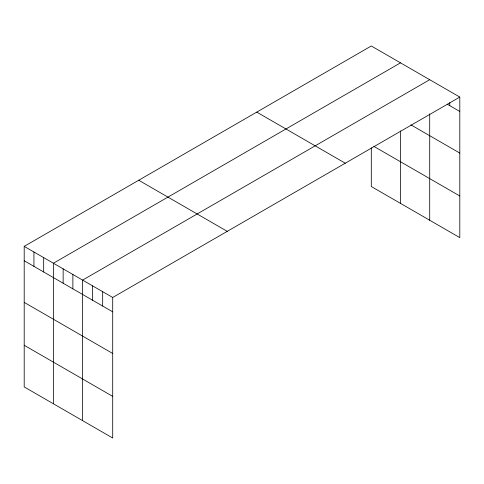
<?xml version="1.0" encoding="UTF-8"?>
<svg xmlns="http://www.w3.org/2000/svg" width="484" height="484" viewBox="0 0 484 484"><rect width="100%" height="100%" fill="white"/><g stroke="black" fill="none" stroke-linecap="round" stroke-linejoin="round"><path stroke-width="0.73" d="M24.2 246.374L112.705 297.478L112.705 438.014L24.2 386.916L24.2 246.374L371.295 45.986L459.8 97.084L459.8 237.626L371.295 186.522L371.295 147.808M400.498 62.847L53.409 263.242L53.409 403.777M429.707 79.709L82.613 280.103L82.613 420.638M112.705 297.478L459.8 97.084M447.258 104.211L459.8 111.447M410.886 124.842L459.8 153.083M373.89 146.386L459.8 195.984M256.75 112.113L345.261 163.211M138.739 180.248L227.25 231.346M24.2 260.737L112.705 311.841M24.2 302.379L112.705 353.477M24.2 345.28L112.705 396.378M449.769 102.632L449.769 105.657M429.707 113.794L429.707 220.25M400.498 130.892L400.498 203.389M102.675 291.683L102.675 306.045M92.644 285.893L92.644 300.255M72.878 274.482L72.878 288.845M63.144 268.862L63.144 283.225M43.669 257.621L43.669 271.984M33.934 251.995L33.934 266.357"/></g></svg>
